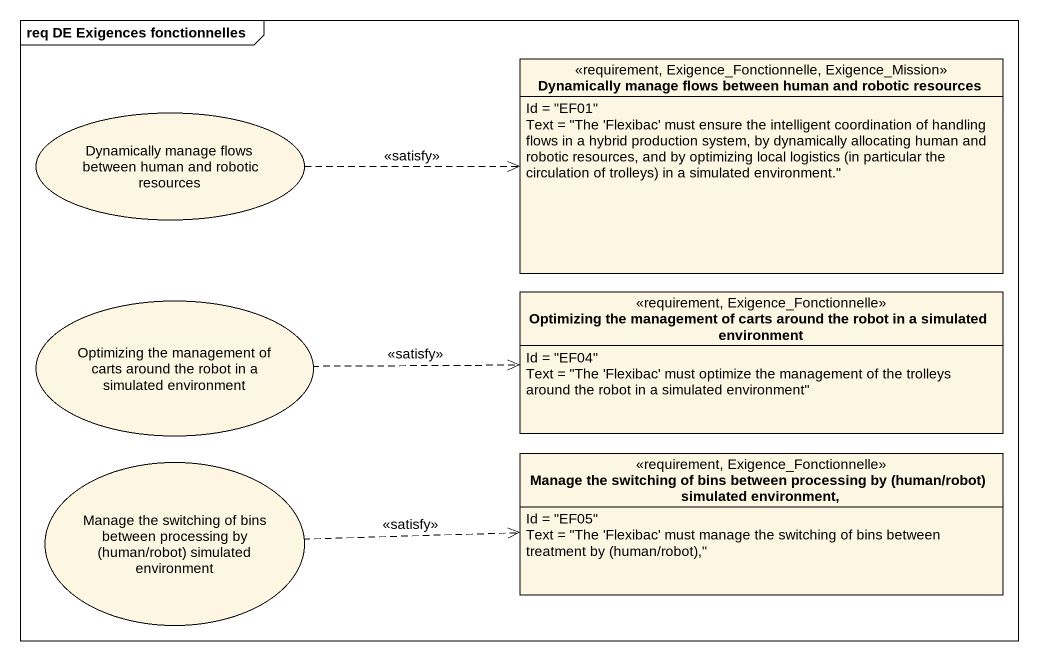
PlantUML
@startuml
mainframe req DE Exigences fonctionnelles
allowmixing
hide circle
hide empty members
class "Dynamically manage flows between human and robotic resources" as Dynamically_manage_flows <<requirement, Exigence_Fonctionnelle, Exigence_Mission>> {
  Id = "EF01"
  {field} Text = "The 'Flexibac' must ensure the intelligent coordination of handling flows in a hybrid production system, by dynamically allocating human and robotic resources, and by optimizing local logistics (in particular the circulation of trolleys) in a simulated environment."
}
usecase "Dynamically manage flows between human and robotic resources" as Dynamically_manage_flows_2
usecase "Optimizing the management of carts around the robot in a simulated environment" as Optimizing_the_management
class "Optimizing the management of carts around the robot in a simulated environment" as Optimizing_the_management_2 <<requirement, Exigence_Fonctionnelle>> {
  Id = "EF04"
  Text = "The 'Flexibac' must optimize the management of the trolleys around the robot in a simulated environment"
}
usecase "Manage the switching of bins between processing by (human/robot) simulated environment" as Manage_the_switching_of
class "Manage the switching of bins between processing by (human/robot) simulated environment," as Manage_the_switching_of_2 <<requirement, Exigence_Fonctionnelle>> {
  Id = "EF05"
  {field} Text = "The 'Flexibac' must manage the switching of bins between treatment by (human/robot),"
}
Dynamically_manage_flows_2 .right.> Dynamically_manage_flows : <<satisfy>>
Optimizing_the_management .right.> Optimizing_the_management_2 : <<satisfy>>
Manage_the_switching_of .right.> Manage_the_switching_of_2 : <<satisfy>>
@enduml
